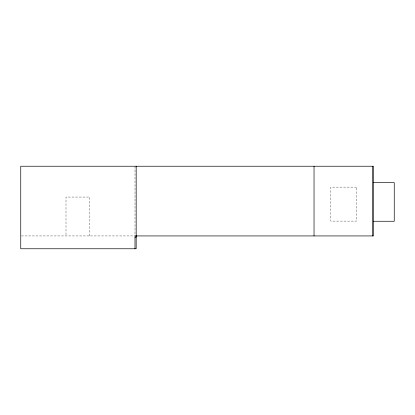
<?xml version="1.0" encoding="UTF-8"?>
<svg xmlns="http://www.w3.org/2000/svg" width="415" height="415" viewBox="0 0 415 415"><rect width="100%" height="100%" fill="white"/><g stroke="black" fill="none" stroke-linecap="round" stroke-linejoin="round"><path stroke-width="0.31" stroke-dasharray="2.08 1.56" d="M21.393 235.933L136.177 235.933M134.989 166.233L134.989 235.933M89.739 235.933L89.739 197.063L66.001 197.063L66.001 235.933M356.584 187.129L330.843 187.129L330.843 221.102L356.584 221.102L356.584 187.129"/><path stroke-width="0.62" d="M373.479 182.61L394.25 182.61L394.25 221.262L373.479 221.262M135.632 235.933L373.479 235.933L373.479 166.233L20.75 166.233L20.75 248.767L136.177 248.767L136.177 166.233M134.989 237.121L136.177 237.121L136.177 235.933M372.665 166.233L372.665 235.933M314.036 166.233L314.036 235.933M134.989 236.571L134.989 248.767"/></g></svg>
